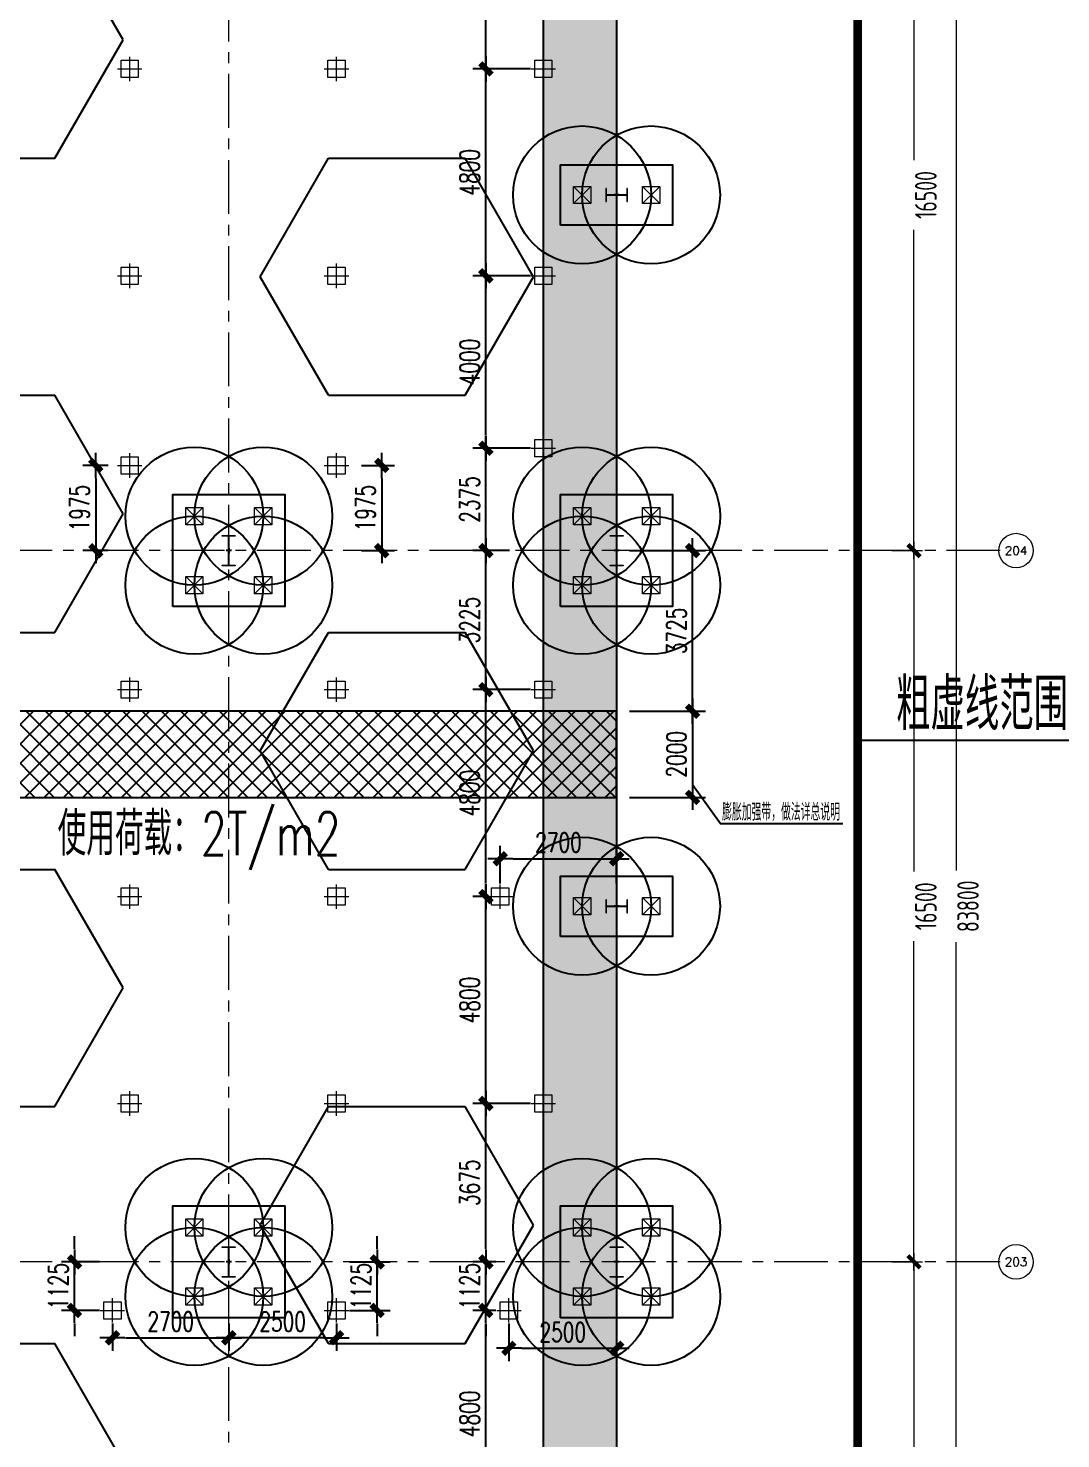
# Model space of a CAD drawing. Extents: x -1201378 to 2367219, y -619313 to 244905.
# Drawn here: x -397413 to -373451, y -35201 to -2480 of the extents above; entities that cross this region are included whole.
import ezdxf
from ezdxf.enums import TextEntityAlignment as Align

# ---------------------------------------------------------------- set-up
doc = ezdxf.new("R2010")
doc.units = 0
doc.header["$LTSCALE"] = 1000
doc.linetypes.add('CENTER', pattern=[2, 1.25, -0.25, 0.25, -0.25])
doc.linetypes.add('DASH', pattern=[0.35, 0.25, -0.1])
doc.layers.get('0').update_dxf_attribs({"linetype": 'CONTINUOUS'})
doc.layers.get('Defpoints').update_dxf_attribs({"linetype": 'CONTINUOUS'})
for name, color, linetype in [('Hatch-一般填充', 252, 'CONTINUOUS'), ('S-DIMZ', 115, 'CONTINUOUS'), ('S-DOTE1', 140, 'CENTER'), ('S-HATCH1-W', 252, 'CONTINUOUS'), ('S-HJD', 97, 'CONTINUOUS'), ('S-SGJ', 21, 'CONTINUOUS')]:
    doc.layers.add(name, color=color, linetype=linetype)
for name, color, linetype, lineweight in [('S-axis', 111, 'CONTINUOUS', 0), ('S-col', 2, 'CONTINUOUS', 0), ('S-dim', 81, 'CONTINUOUS', 0), ('S-dote', 5, 'CENTER', 0), ('S-zhuang', 1, 'CONTINUOUS', 0)]:
    doc.layers.add(name, color=color, linetype=linetype, lineweight=lineweight)
doc.styles.add('_TCH_AXIS', font='COMPLEX', dxfattribs={"bigfont": 'GBCBIG'})
doc.styles.add('SS1', font='tj-romans1.shx', dxfattribs={"width": 0.7, "bigfont": 'tj-hztxt1.shx'})
doc.styles.add('TSSD_Dimension', font='tssdeng.shx', dxfattribs={"width": 0.7, "bigfont": 'hztxt.shx'})
doc.dimstyles.new('S-150-ARCHI', dxfattribs={"dimscale": 150, "dimtxt": 3, "dimasz": 2, "dimexe": 2, "dimexo": 2, "dimgap": 1, "dimtad": 1, "dimdec": 0, "dimzin": 0, "dimdsep": 46, "dimtxsty": 'SS1', "dimblk1": 'TT', "dimblk2": 'TT', "dimsah": 1, "dimcen": 1, "dimclrd": 256, "dimclre": 256, "dimclrt": 256, "dimadec": 0, "dimazin": 0, "dimtfac": 1, "dimtdec": 0, "dimtix": 1, "dimtmove": 2, "dimatfit": 0, "dimldrblk": 'TT', "dimfxl": 2, "dimtolj": 1, "dimtzin": 0, "dimarcsym": 0})
doc.dimstyles.new('TSSD_200_200', dxfattribs={"dimtxt": 500, "dimasz": 200, "dimexe": 200, "dimexo": 500, "dimgap": 200, "dimtad": 1, "dimdec": 0, "dimzin": 0, "dimdsep": 46, "dimtxsty": 'TSSD_Dimension', "dimblk": 'ARCHTICK', "dimcen": 0, "dimdle": 200, "dimclrt": 7, "dimadec": 0, "dimazin": 0, "dimtfac": 1, "dimtdec": 0, "dimtix": 1, "dimtmove": 2, "dimatfit": 3, "dimfxl": 1, "dimtolj": 1, "dimtzin": 0, "dimarcsym": 0})

# ---------------------------------------------------------------- blocks, each defined once
blk = doc.blocks.new('_ArchTick')
at = {"color": 0, "linetype": 'ByBlock', "const_width": 0.5}
blk.add_lwpolyline([(-0.71, -0.71), (0.71, 0.71)], dxfattribs=at)
blk = doc.blocks.new('*D87')
at = {"layer": 'Defpoints', "color": 0, "transparency": 16777216}
for p in [(-77874, -198098), (-77874, -214598), (-76858, -214598)]:
    blk.add_point(p, dxfattribs=at)
at = {"layer": 'S-axis', "color": 0, "lineweight": -2, "transparency": 16777216}
for p, q in [((-76858, -197898), (-76858, -205542)), ((-77374, -198098), (-76658, -198098)), ((-76858, -214798), (-76858, -207154)), ((-77374, -214598), (-76658, -214598))]:
    blk.add_line(p, q, dxfattribs=at)
at = {"layer": 'S-axis', "color": 0, "lineweight": -2, "transparency": 16777216, "xscale": 200, "yscale": 200, "zscale": 200}
for p, rotation in [((-76858, -198098), 90), ((-76858, -214598), 270)]:
    blk.add_blockref('_ArchTick', p, dxfattribs=dict(at, rotation=rotation))
at = {"layer": 'S-axis', "color": 7, "transparency": 16777216, "insert": (-76583, -206348), "char_height": 500, "attachment_point": 5, "rotation": 90, "style": 'TSSD_Dimension'}
blk.add_mtext('\\A1;16500', dxfattribs=at)
blk = doc.blocks.new('*D88')
at = {"layer": 'Defpoints', "color": 0, "transparency": 16777216}
for p in [(-77874, -214598), (-77874, -231098), (-76858, -231098)]:
    blk.add_point(p, dxfattribs=at)
at = {"layer": 'S-axis', "color": 0, "lineweight": -2, "transparency": 16777216}
for p, q in [((-77374, -214598), (-76658, -214598)), ((-76858, -214398), (-76858, -222042)), ((-76858, -231298), (-76858, -223654)), ((-77374, -231098), (-76658, -231098))]:
    blk.add_line(p, q, dxfattribs=at)
at = {"layer": 'S-axis', "color": 0, "lineweight": -2, "transparency": 16777216, "xscale": 200, "yscale": 200, "zscale": 200}
for p, rotation in [((-76858, -214598), 90), ((-76858, -231098), 270)]:
    blk.add_blockref('_ArchTick', p, dxfattribs=dict(at, rotation=rotation))
at = {"layer": 'S-axis', "color": 7, "transparency": 16777216, "insert": (-76583, -222848), "char_height": 500, "attachment_point": 5, "rotation": 90, "style": 'TSSD_Dimension'}
blk.add_mtext('\\A1;16500', dxfattribs=at)
blk = doc.blocks.new('*D89')
at = {"layer": 'Defpoints', "color": 0, "transparency": 16777216}
for p in [(-77874, -231098), (-77874, -247598), (-76858, -247598)]:
    blk.add_point(p, dxfattribs=at)
at = {"layer": 'S-axis', "color": 0, "lineweight": -2, "transparency": 16777216}
for p, q in [((-76858, -230898), (-76858, -238542)), ((-77374, -231098), (-76658, -231098)), ((-76858, -247798), (-76858, -240154)), ((-77374, -247598), (-76658, -247598))]:
    blk.add_line(p, q, dxfattribs=at)
at = {"layer": 'S-axis', "color": 0, "lineweight": -2, "transparency": 16777216, "xscale": 200, "yscale": 200, "zscale": 200}
for p, rotation in [((-76858, -231098), 90), ((-76858, -247598), 270)]:
    blk.add_blockref('_ArchTick', p, dxfattribs=dict(at, rotation=rotation))
at = {"layer": 'S-axis', "color": 7, "transparency": 16777216, "insert": (-76583, -239348), "char_height": 500, "attachment_point": 5, "rotation": 90, "style": 'TSSD_Dimension'}
blk.add_mtext('\\A1;16500', dxfattribs=at)
blk = doc.blocks.new('*D113')
at = {"layer": 'Defpoints', "color": 0, "transparency": 16777216}
for p in [(-77774, -180948), (-77774, -264748), (-75879, -264748)]:
    blk.add_point(p, dxfattribs=at)
at = {"layer": 'S-axis', "color": 0, "lineweight": -2, "transparency": 16777216}
for p, q in [((-77274, -180948), (-75679, -180948)), ((-75879, -180748), (-75879, -222015)), ((-75879, -264948), (-75879, -223681)), ((-77274, -264748), (-75679, -264748))]:
    blk.add_line(p, q, dxfattribs=at)
at = {"layer": 'S-axis', "color": 0, "lineweight": -2, "transparency": 16777216, "xscale": 200, "yscale": 200, "zscale": 200}
for p, rotation in [((-75879, -180948), 90), ((-75879, -264748), 270)]:
    blk.add_blockref('_ArchTick', p, dxfattribs=dict(at, rotation=rotation))
at = {"layer": 'S-axis', "color": 7, "transparency": 16777216, "insert": (-75604, -222848), "char_height": 500, "attachment_point": 5, "rotation": 90, "style": 'TSSD_Dimension'}
blk.add_mtext('\\A1;83800', dxfattribs=at)
blk = doc.blocks.new('nt66')
at = {"layer": 'S-col'}
blk.add_lwpolyline([(-195790, 766820), (-195490, 766820), (-195490, 766808), (-195636, 766808), (-195636, 766132), (-195490, 766132), (-195490, 766120), (-195790, 766120), (-195790, 766132), (-195644, 766132), (-195644, 766808), (-195790, 766808)], close=True, dxfattribs=at)
blk = doc.blocks.new('33333')
for p in [(57786, -76900), (66786, -76900), (57786, -93400), (66786, -93400)]:
    blk.add_blockref('nt66', p)
blk = doc.blocks.new('地坪桩')
at = {"layer": 'S-zhuang'}
for p, q in [((174146, 162514), (174146, 163080)), ((173863, 162797), (174429, 162797))]:
    blk.add_line(p, q, dxfattribs=at)
blk.add_lwpolyline([(173946, 162597), (173946, 162997), (174346, 162997), (174346, 162597)], close=True, dxfattribs=at)
blk = doc.blocks.new('S-ZHUANG-400')
at = {"layer": 'S-zhuang'}
for p, q in [((200, -200), (-200, 200)), ((-200, -200), (200, 200))]:
    blk.add_line(p, q, dxfattribs=at)
blk.add_lwpolyline([(-200, 200), (200, 200), (200, -200), (-200, -200)], close=True, dxfattribs=at)
blk = doc.blocks.new('CT4')
at = {"layer": 'Defpoints'}
for centre in [(-100831, -168442), (-99231, -168442), (-100831, -170042), (-99231, -170042)]:
    blk.add_circle(centre, 1600, dxfattribs=at)
at = {"layer": 'S-DOTE1', "ltscale": 0.25}
for p, q in [((-99971, -169242), (-100091, -169242)), ((-100031, -169182), (-100031, -169302))]:
    blk.add_line(p, q, dxfattribs=at)
at = {"layer": 'S-HATCH1-W'}
blk.add_lwpolyline([(-101331, -170542), (-101331, -167942), (-98731, -167942), (-98731, -170542)], close=True, dxfattribs=at)
at = {"layer": 'S-zhuang', "rotation": 90.00000000000001}
for p in [(-100831, -168442), (-99231, -168442), (-100831, -170042), (-99231, -170042)]:
    blk.add_blockref('S-ZHUANG-400', p, dxfattribs=at)
blk = doc.blocks.new('CT2')
at = {"layer": 'Defpoints'}
for centre in [(-193625, -186366), (-193625, -187966)]:
    blk.add_circle(centre, 1600, dxfattribs=at)
at = {"layer": 'S-DOTE1', "ltscale": 0.25}
for p, q in [((-193625, -187226), (-193625, -187106)), ((-193565, -187166), (-193685, -187166))]:
    blk.add_line(p, q, dxfattribs=at)
at = {"layer": 'S-HATCH1-W'}
blk.add_lwpolyline([(-194325, -185866), (-192925, -185866), (-192925, -188466), (-194325, -188466)], close=True, dxfattribs=at)
at = {"layer": 'S-zhuang'}
for p in [(-193625, -186366), (-193625, -187966)]:
    blk.add_blockref('S-ZHUANG-400', p, dxfattribs=at)
blk = doc.blocks.new('2#主楼桩')
at = {"layer": 'S-zhuang', "rotation": 90}
for p in [(-1170925, 187277), (-1170925, 170777)]:
    blk.add_blockref('CT2', p, dxfattribs=at)
at = {"layer": 'S-zhuang'}
for p in [(-892727, 154644), (-883727, 154644), (-892727, 138144), (-883727, 138144)]:
    blk.add_blockref('CT4', p, dxfattribs=at)
blk = doc.blocks.new('TT')
blk.add_line((-0.97, 0), (0.97, 0))
at = {"const_width": 0.45}
blk.add_lwpolyline([(-0.44, -0.44), (0.44, 0.44)], dxfattribs=at)
blk = doc.blocks.new('*D3101')
at = {"layer": 'Defpoints', "color": 0, "transparency": 16777216}
for p in [(-386793, -32223), (-386258, -32223), (-385458, -37023)]:
    blk.add_point(p, dxfattribs=at)
at = {"layer": 'S-DIMZ', "lineweight": -2, "transparency": 16777216}
for p, q in [((-386558, -32223), (-387093, -32223)), ((-386793, -36723), (-386793, -32523)), ((-385758, -37023), (-387093, -37023))]:
    blk.add_line(p, q, dxfattribs=at)
at = {"layer": 'S-DIMZ', "lineweight": -2, "transparency": 16777216, "xscale": 300, "yscale": 300, "zscale": 300}
for p, rotation in [((-386793, -32223), 90), ((-386793, -37023), 270)]:
    blk.add_blockref('TT', p, dxfattribs=dict(at, rotation=rotation))
at = {"layer": 'S-DIMZ', "transparency": 16777216, "insert": (-387168, -34623), "char_height": 450, "attachment_point": 5, "rotation": 90, "style": 'SS1'}
blk.add_mtext('\\A1;4800', dxfattribs=at)
blk = doc.blocks.new('*D3102')
at = {"layer": 'Defpoints', "color": 0, "transparency": 16777216}
for p in [(-386793, -31098), (-386258, -31098), (-386258, -32223)]:
    blk.add_point(p, dxfattribs=at)
at = {"layer": 'S-DIMZ', "lineweight": -2, "transparency": 16777216}
for p, q in [((-386793, -30798), (-386793, -30498)), ((-386558, -31098), (-387093, -31098)), ((-386793, -32223), (-386793, -31098)), ((-386558, -32223), (-387093, -32223)), ((-386793, -32523), (-386793, -32823))]:
    blk.add_line(p, q, dxfattribs=at)
at = {"layer": 'S-DIMZ', "lineweight": -2, "transparency": 16777216, "xscale": 300, "yscale": 300, "zscale": 300}
for p, rotation in [((-386793, -31098), 270), ((-386793, -32223), 90)]:
    blk.add_blockref('TT', p, dxfattribs=dict(at, rotation=rotation))
at = {"layer": 'S-DIMZ', "transparency": 16777216, "insert": (-387168, -31661), "char_height": 450, "attachment_point": 5, "rotation": 90, "style": 'SS1'}
blk.add_mtext('\\A1;1125', dxfattribs=at)
blk = doc.blocks.new('*D3103')
at = {"layer": 'Defpoints', "color": 0, "transparency": 16777216}
for p in [(-386793, -27423), (-385458, -27423), (-386258, -31098)]:
    blk.add_point(p, dxfattribs=at)
at = {"layer": 'S-DIMZ', "lineweight": -2, "transparency": 16777216}
for p, q in [((-385758, -27423), (-387093, -27423)), ((-386793, -30798), (-386793, -27723)), ((-386558, -31098), (-387093, -31098))]:
    blk.add_line(p, q, dxfattribs=at)
at = {"layer": 'S-DIMZ', "lineweight": -2, "transparency": 16777216, "xscale": 300, "yscale": 300, "zscale": 300}
for p, rotation in [((-386793, -27423), 90), ((-386793, -31098), 270)]:
    blk.add_blockref('TT', p, dxfattribs=dict(at, rotation=rotation))
at = {"layer": 'S-DIMZ', "transparency": 16777216, "insert": (-387168, -29261), "char_height": 450, "attachment_point": 5, "rotation": 90, "style": 'SS1'}
blk.add_mtext('\\A1;3675', dxfattribs=at)
blk = doc.blocks.new('*D3104')
at = {"layer": 'Defpoints', "color": 0, "transparency": 16777216}
for p in [(-386793, -22623), (-386458, -22623), (-385458, -27423)]:
    blk.add_point(p, dxfattribs=at)
at = {"layer": 'S-DIMZ', "lineweight": -2, "transparency": 16777216}
for p, q in [((-386758, -22623), (-387093, -22623)), ((-386793, -27123), (-386793, -22923)), ((-385758, -27423), (-387093, -27423))]:
    blk.add_line(p, q, dxfattribs=at)
at = {"layer": 'S-DIMZ', "lineweight": -2, "transparency": 16777216, "xscale": 300, "yscale": 300, "zscale": 300}
for p, rotation in [((-386793, -22623), 90), ((-386793, -27423), 270)]:
    blk.add_blockref('TT', p, dxfattribs=dict(at, rotation=rotation))
at = {"layer": 'S-DIMZ', "transparency": 16777216, "insert": (-387168, -25023), "char_height": 450, "attachment_point": 5, "rotation": 90, "style": 'SS1'}
blk.add_mtext('\\A1;4800', dxfattribs=at)
blk = doc.blocks.new('*D3105')
at = {"layer": 'Defpoints', "color": 0, "transparency": 16777216}
for p in [(-386793, -17823), (-385458, -17823), (-386458, -22623)]:
    blk.add_point(p, dxfattribs=at)
at = {"layer": 'S-DIMZ', "lineweight": -2, "transparency": 16777216}
for p, q in [((-385758, -17823), (-387093, -17823)), ((-386793, -22323), (-386793, -18123)), ((-386758, -22623), (-387093, -22623))]:
    blk.add_line(p, q, dxfattribs=at)
at = {"layer": 'S-DIMZ', "lineweight": -2, "transparency": 16777216, "xscale": 300, "yscale": 300, "zscale": 300}
for p, rotation in [((-386793, -17823), 90), ((-386793, -22623), 270)]:
    blk.add_blockref('TT', p, dxfattribs=dict(at, rotation=rotation))
at = {"layer": 'S-DIMZ', "transparency": 16777216, "insert": (-387168, -20223), "char_height": 450, "attachment_point": 5, "rotation": 90, "style": 'SS1'}
blk.add_mtext('\\A1;4800', dxfattribs=at)
blk = doc.blocks.new('*D3106')
at = {"layer": 'Defpoints', "color": 0, "transparency": 16777216}
for p in [(-386793, -14598), (-385944, -14598), (-385458, -17823)]:
    blk.add_point(p, dxfattribs=at)
at = {"layer": 'S-DIMZ', "lineweight": -2, "transparency": 16777216}
for p, q in [((-386244, -14598), (-387093, -14598)), ((-386793, -17523), (-386793, -14898)), ((-385758, -17823), (-387093, -17823))]:
    blk.add_line(p, q, dxfattribs=at)
at = {"layer": 'S-DIMZ', "lineweight": -2, "transparency": 16777216, "xscale": 300, "yscale": 300, "zscale": 300}
for p, rotation in [((-386793, -14598), 90), ((-386793, -17823), 270)]:
    blk.add_blockref('TT', p, dxfattribs=dict(at, rotation=rotation))
at = {"layer": 'S-DIMZ', "transparency": 16777216, "insert": (-387168, -16211), "char_height": 450, "attachment_point": 5, "rotation": 90, "style": 'SS1'}
blk.add_mtext('\\A1;3225', dxfattribs=at)
blk = doc.blocks.new('*D3107')
at = {"layer": 'Defpoints', "color": 0, "transparency": 16777216}
for p in [(-386793, -12223), (-385458, -12223), (-385944, -14598)]:
    blk.add_point(p, dxfattribs=at)
at = {"layer": 'S-DIMZ', "lineweight": -2, "transparency": 16777216}
for p, q in [((-385758, -12223), (-387093, -12223)), ((-386793, -14298), (-386793, -12523)), ((-386244, -14598), (-387093, -14598))]:
    blk.add_line(p, q, dxfattribs=at)
at = {"layer": 'S-DIMZ', "lineweight": -2, "transparency": 16777216, "xscale": 300, "yscale": 300, "zscale": 300}
for p, rotation in [((-386793, -12223), 90), ((-386793, -14598), 270)]:
    blk.add_blockref('TT', p, dxfattribs=dict(at, rotation=rotation))
at = {"layer": 'S-DIMZ', "transparency": 16777216, "insert": (-387168, -13411), "char_height": 450, "attachment_point": 5, "rotation": 90, "style": 'SS1'}
blk.add_mtext('\\A1;2375', dxfattribs=at)
blk = doc.blocks.new('*D3108')
at = {"layer": 'Defpoints', "color": 0, "transparency": 16777216}
for p in [(-386793, -8223), (-385458, -8223), (-385458, -12223)]:
    blk.add_point(p, dxfattribs=at)
at = {"layer": 'S-DIMZ', "lineweight": -2, "transparency": 16777216}
for p, q in [((-385758, -8223), (-387093, -8223)), ((-386793, -11923), (-386793, -8523)), ((-385758, -12223), (-387093, -12223))]:
    blk.add_line(p, q, dxfattribs=at)
at = {"layer": 'S-DIMZ', "lineweight": -2, "transparency": 16777216, "xscale": 300, "yscale": 300, "zscale": 300}
for p, rotation in [((-386793, -8223), 90), ((-386793, -12223), 270)]:
    blk.add_blockref('TT', p, dxfattribs=dict(at, rotation=rotation))
at = {"layer": 'S-DIMZ', "transparency": 16777216, "insert": (-387168, -10223), "char_height": 450, "attachment_point": 5, "rotation": 90, "style": 'SS1'}
blk.add_mtext('\\A1;4000', dxfattribs=at)
blk = doc.blocks.new('*D3109')
at = {"layer": 'Defpoints', "color": 0, "transparency": 16777216}
for p in [(-386793, -3423), (-385458, -3423), (-385458, -8223)]:
    blk.add_point(p, dxfattribs=at)
at = {"layer": 'S-DIMZ', "lineweight": -2, "transparency": 16777216}
for p, q in [((-385758, -3423), (-387093, -3423)), ((-386793, -7923), (-386793, -3723)), ((-385758, -8223), (-387093, -8223))]:
    blk.add_line(p, q, dxfattribs=at)
at = {"layer": 'S-DIMZ', "lineweight": -2, "transparency": 16777216, "xscale": 300, "yscale": 300, "zscale": 300}
for p, rotation in [((-386793, -3423), 90), ((-386793, -8223), 270)]:
    blk.add_blockref('TT', p, dxfattribs=dict(at, rotation=rotation))
at = {"layer": 'S-DIMZ', "transparency": 16777216, "insert": (-387168, -5823), "char_height": 450, "attachment_point": 5, "rotation": 90, "style": 'SS1'}
blk.add_mtext('\\A1;4800', dxfattribs=at)
blk = doc.blocks.new('*D3110')
at = {"layer": 'Defpoints', "color": 0, "transparency": 16777216}
for p in [(-386793, 1377), (-386258, 1377), (-385458, -3423)]:
    blk.add_point(p, dxfattribs=at)
at = {"layer": 'S-DIMZ', "lineweight": -2, "transparency": 16777216}
for p, q in [((-386558, 1377), (-387093, 1377)), ((-386793, -3123), (-386793, 1077)), ((-385758, -3423), (-387093, -3423))]:
    blk.add_line(p, q, dxfattribs=at)
at = {"layer": 'S-DIMZ', "lineweight": -2, "transparency": 16777216, "xscale": 300, "yscale": 300, "zscale": 300}
for p, rotation in [((-386793, 1377), 90), ((-386793, -3423), 270)]:
    blk.add_blockref('TT', p, dxfattribs=dict(at, rotation=rotation))
at = {"layer": 'S-DIMZ', "transparency": 16777216, "insert": (-387168, -1023), "char_height": 450, "attachment_point": 5, "rotation": 90, "style": 'SS1'}
blk.add_mtext('\\A1;4800', dxfattribs=at)
blk = doc.blocks.new('*D3118')
at = {"layer": 'Defpoints', "color": 0, "transparency": 16777216}
for p in [(-386258, -32223), (-383758, -32223), (-383758, -33102)]:
    blk.add_point(p, dxfattribs=at)
at = {"layer": 'S-DIMZ', "lineweight": -2, "transparency": 16777216}
for p, q in [((-386258, -32523), (-386258, -33402)), ((-383758, -32523), (-383758, -33402)), ((-385958, -33102), (-384058, -33102))]:
    blk.add_line(p, q, dxfattribs=at)
at = {"layer": 'S-DIMZ', "lineweight": -2, "transparency": 16777216, "xscale": 300, "yscale": 300, "zscale": 300, "rotation": 180}
blk.add_blockref('TT', (-386258, -33102), dxfattribs=at)
at = {"layer": 'S-DIMZ', "lineweight": -2, "transparency": 16777216, "xscale": 300, "yscale": 300, "zscale": 300}
blk.add_blockref('TT', (-383758, -33102), dxfattribs=at)
at = {"layer": 'S-DIMZ', "transparency": 16777216, "insert": (-385008, -32727), "char_height": 450, "attachment_point": 5, "style": 'SS1'}
blk.add_mtext('\\A1;2500', dxfattribs=at)
blk = doc.blocks.new('*D3119')
at = {"layer": 'Defpoints', "color": 0, "transparency": 16777216}
for p in [(-383758, -21744), (-386458, -22623), (-383758, -22623)]:
    blk.add_point(p, dxfattribs=at)
at = {"layer": 'S-DIMZ', "lineweight": -2, "transparency": 16777216}
for p, q in [((-386458, -22323), (-386458, -21444)), ((-383758, -22323), (-383758, -21444)), ((-386158, -21744), (-384058, -21744))]:
    blk.add_line(p, q, dxfattribs=at)
at = {"layer": 'S-DIMZ', "lineweight": -2, "transparency": 16777216, "xscale": 300, "yscale": 300, "zscale": 300, "rotation": 180}
blk.add_blockref('TT', (-386458, -21744), dxfattribs=at)
at = {"layer": 'S-DIMZ', "lineweight": -2, "transparency": 16777216, "xscale": 300, "yscale": 300, "zscale": 300}
blk.add_blockref('TT', (-383758, -21744), dxfattribs=at)
at = {"layer": 'S-DIMZ', "transparency": 16777216, "insert": (-385108, -21369), "char_height": 450, "attachment_point": 5, "style": 'SS1'}
blk.add_mtext('\\A1;2700', dxfattribs=at)
blk = doc.blocks.new('*D3123')
at = {"layer": 'Defpoints', "color": 0, "transparency": 16777216}
for p in [(-395458, -32223), (-392758, -32223), (-392758, -32858)]:
    blk.add_point(p, dxfattribs=at)
at = {"layer": 'S-DIMZ', "lineweight": -2, "transparency": 16777216}
for p, q in [((-395458, -32523), (-395458, -33158)), ((-392758, -32523), (-392758, -33158)), ((-395158, -32858), (-393058, -32858))]:
    blk.add_line(p, q, dxfattribs=at)
at = {"layer": 'S-DIMZ', "lineweight": -2, "transparency": 16777216, "xscale": 300, "yscale": 300, "zscale": 300, "rotation": 180}
blk.add_blockref('TT', (-395458, -32858), dxfattribs=at)
at = {"layer": 'S-DIMZ', "lineweight": -2, "transparency": 16777216, "xscale": 300, "yscale": 300, "zscale": 300}
blk.add_blockref('TT', (-392758, -32858), dxfattribs=at)
at = {"layer": 'S-DIMZ', "transparency": 16777216, "insert": (-394108, -32483), "char_height": 450, "attachment_point": 5, "style": 'SS1'}
blk.add_mtext('\\A1;2700', dxfattribs=at)
blk = doc.blocks.new('*D3137')
at = {"layer": 'Defpoints', "color": 0, "transparency": 16777216}
for p in [(-389976, -12623), (-389976, -14598), (-389210, -14598)]:
    blk.add_point(p, dxfattribs=at)
at = {"layer": 'S-DIMZ', "lineweight": -2, "transparency": 16777216}
for p, q in [((-389676, -12623), (-388910, -12623)), ((-389210, -12923), (-389210, -14298)), ((-389676, -14598), (-388910, -14598))]:
    blk.add_line(p, q, dxfattribs=at)
at = {"layer": 'S-DIMZ', "lineweight": -2, "transparency": 16777216, "xscale": 300, "yscale": 300, "zscale": 300}
for p, rotation in [((-389210, -12623), 90), ((-389210, -14598), 270)]:
    blk.add_blockref('TT', p, dxfattribs=dict(at, rotation=rotation))
at = {"layer": 'S-DIMZ', "transparency": 16777216, "insert": (-389585, -13611), "char_height": 450, "attachment_point": 5, "rotation": 90, "style": 'SS1'}
blk.add_mtext('\\A1;1975', dxfattribs=at)
blk = doc.blocks.new('*D3138')
at = {"layer": 'Defpoints', "color": 0, "transparency": 16777216}
for p in [(-395258, -12623), (-395845, -14598), (-395258, -14598)]:
    blk.add_point(p, dxfattribs=at)
at = {"layer": 'S-DIMZ', "lineweight": -2, "transparency": 16777216}
for p, q in [((-395558, -12623), (-396145, -12623)), ((-395845, -12923), (-395845, -14298)), ((-395558, -14598), (-396145, -14598))]:
    blk.add_line(p, q, dxfattribs=at)
at = {"layer": 'S-DIMZ', "lineweight": -2, "transparency": 16777216, "xscale": 300, "yscale": 300, "zscale": 300}
for p, rotation in [((-395845, -12623), 90), ((-395845, -14598), 270)]:
    blk.add_blockref('TT', p, dxfattribs=dict(at, rotation=rotation))
at = {"layer": 'S-DIMZ', "transparency": 16777216, "insert": (-396220, -13611), "char_height": 450, "attachment_point": 5, "rotation": 90, "style": 'SS1'}
blk.add_mtext('\\A1;1975', dxfattribs=at)
blk = doc.blocks.new('*D3232')
at = {"layer": 'Defpoints', "color": 0, "transparency": 16777216}
for p in [(-396339, -31098), (-395458, -31098), (-395458, -32223)]:
    blk.add_point(p, dxfattribs=at)
at = {"layer": 'S-DIMZ', "lineweight": -2, "transparency": 16777216}
for p, q in [((-396339, -30798), (-396339, -30498)), ((-395758, -31098), (-396639, -31098)), ((-396339, -32223), (-396339, -31098)), ((-395758, -32223), (-396639, -32223)), ((-396339, -32523), (-396339, -32823))]:
    blk.add_line(p, q, dxfattribs=at)
at = {"layer": 'S-DIMZ', "lineweight": -2, "transparency": 16777216, "xscale": 300, "yscale": 300, "zscale": 300}
for p, rotation in [((-396339, -31098), 270), ((-396339, -32223), 90)]:
    blk.add_blockref('TT', p, dxfattribs=dict(at, rotation=rotation))
at = {"layer": 'S-DIMZ', "transparency": 16777216, "insert": (-396714, -31661), "char_height": 450, "attachment_point": 5, "rotation": 90, "style": 'SS1'}
blk.add_mtext('\\A1;1125', dxfattribs=at)
blk = doc.blocks.new('*D3233')
at = {"layer": 'Defpoints', "color": 0, "transparency": 16777216}
for p in [(-392758, -32223), (-390258, -32223), (-392758, -32858)]:
    blk.add_point(p, dxfattribs=at)
at = {"layer": 'S-DIMZ', "lineweight": -2, "transparency": 16777216}
for p, q in [((-392758, -32523), (-392758, -33158)), ((-390258, -32523), (-390258, -33158)), ((-390558, -32858), (-392458, -32858))]:
    blk.add_line(p, q, dxfattribs=at)
at = {"layer": 'S-DIMZ', "lineweight": -2, "transparency": 16777216, "xscale": 300, "yscale": 300, "zscale": 300, "rotation": 180}
blk.add_blockref('TT', (-392758, -32858), dxfattribs=at)
at = {"layer": 'S-DIMZ', "lineweight": -2, "transparency": 16777216, "xscale": 300, "yscale": 300, "zscale": 300}
blk.add_blockref('TT', (-390258, -32858), dxfattribs=at)
at = {"layer": 'S-DIMZ', "transparency": 16777216, "insert": (-391508, -32483), "char_height": 450, "attachment_point": 5, "style": 'SS1'}
blk.add_mtext('\\A1;2500', dxfattribs=at)
blk = doc.blocks.new('*D3234')
at = {"layer": 'Defpoints', "color": 0, "transparency": 16777216}
for p in [(-390258, -31098), (-389315, -31098), (-390258, -32223)]:
    blk.add_point(p, dxfattribs=at)
at = {"layer": 'S-DIMZ', "lineweight": -2, "transparency": 16777216}
for p, q in [((-389315, -30798), (-389315, -30498)), ((-389958, -31098), (-389015, -31098)), ((-389315, -32223), (-389315, -31098)), ((-389958, -32223), (-389015, -32223)), ((-389315, -32523), (-389315, -32823))]:
    blk.add_line(p, q, dxfattribs=at)
at = {"layer": 'S-DIMZ', "lineweight": -2, "transparency": 16777216, "xscale": 300, "yscale": 300, "zscale": 300}
for p, rotation in [((-389315, -31098), 270), ((-389315, -32223), 90)]:
    blk.add_blockref('TT', p, dxfattribs=dict(at, rotation=rotation))
at = {"layer": 'S-DIMZ', "transparency": 16777216, "insert": (-389690, -31661), "char_height": 450, "attachment_point": 5, "rotation": 90, "style": 'SS1'}
blk.add_mtext('\\A1;1125', dxfattribs=at)
blk = doc.blocks.new('*D6264')
at = {"layer": 'Defpoints', "color": 0, "transparency": 16777216}
for p in [(-383758, -14598), (-381996, -14598), (-383758, -18323)]:
    blk.add_point(p, dxfattribs=at)
at = {"layer": 'S-HJD', "lineweight": -2, "transparency": 16777216}
for p, q in [((-383458, -14598), (-381696, -14598)), ((-381996, -18023), (-381996, -14898)), ((-383458, -18323), (-381696, -18323))]:
    blk.add_line(p, q, dxfattribs=at)
at = {"layer": 'S-HJD', "lineweight": -2, "transparency": 16777216, "xscale": 300, "yscale": 300, "zscale": 300}
for p, rotation in [((-381996, -14598), 90), ((-381996, -18323), 270)]:
    blk.add_blockref('TT', p, dxfattribs=dict(at, rotation=rotation))
at = {"layer": 'S-HJD', "transparency": 16777216, "insert": (-382371, -16461), "char_height": 450, "attachment_point": 5, "rotation": 90, "style": 'SS1'}
blk.add_mtext('\\A1;3725', dxfattribs=at)
blk = doc.blocks.new('*D6265')
at = {"layer": 'Defpoints', "color": 0, "transparency": 16777216}
for p in [(-383758, -18323), (-383758, -20323), (-381996, -20323)]:
    blk.add_point(p, dxfattribs=at)
at = {"layer": 'S-HJD', "lineweight": -2, "transparency": 16777216}
for p, q in [((-383458, -18323), (-381696, -18323)), ((-381996, -18623), (-381996, -20023)), ((-383458, -20323), (-381696, -20323))]:
    blk.add_line(p, q, dxfattribs=at)
at = {"layer": 'S-HJD', "lineweight": -2, "transparency": 16777216, "xscale": 300, "yscale": 300, "zscale": 300}
for p, rotation in [((-381996, -18323), 90), ((-381996, -20323), 270)]:
    blk.add_blockref('TT', p, dxfattribs=dict(at, rotation=rotation))
at = {"layer": 'S-HJD', "transparency": 16777216, "insert": (-382371, -19323), "char_height": 450, "attachment_point": 5, "rotation": 90, "style": 'SS1'}
blk.add_mtext('\\A1;2000', dxfattribs=at)
blk = doc.blocks.new('2#轴网')
at = {"layer": 'S-axis'}
for centre in [(-74489.2, -214597), (-74489.2, -231097)]:
    blk.add_circle(centre, 400, dxfattribs=at)
at = {"layer": 'S-dote'}
for p, q in [((-92758.5, -270787), (-92758.5, -175298.2)), ((-83758.5, -270787), (-83758.5, -175298.2)), ((-74854.3, -214598.2), (-251154.3, -214598.2)), ((-74854.3, -231098.2), (-251154.3, -231098.2))]:
    blk.add_line(p, q, dxfattribs=at)
at = {"layer": 'S-axis', "style": '_TCH_AXIS'}
for s, height, p, p2 in [('204', 196.63, (-74751.4, -214695.4), (-74227, -214695.4)), ('203', 202.97, (-74750.1, -231198.5), (-74228.2, -231198.5))]:
    blk.add_text(s, height=height, dxfattribs=at).set_placement(p, p2, align=Align.FIT)
at = {"layer": 'S-axis'}
for base, p1, p2, picture, middle in [((-75878.8, -264748.2), (-77774.3, -180948.2), (-77774.3, -264748.2), '*D113', (-75603.8, -222848.2)), ((-76858.5, -214598.2), (-77874.3, -198098.2), (-77874.3, -214598.2), '*D87', (-76583.5, -206348.2)), ((-76858.5, -231098.2), (-77874.3, -214598.2), (-77874.3, -231098.2), '*D88', (-76583.5, -222848.2)), ((-76858.5, -247598.2), (-77874.3, -231098.2), (-77874.3, -247598.2), '*D89', (-76583.5, -239348.2))]:
    dim = blk.add_linear_dim(base=base, p1=p1, p2=p2, angle=270, dimstyle='TSSD_200_200', dxfattribs=at)
    dim.commit()
    dim.dimension.update_dxf_attribs({"geometry": picture, "text_midpoint": middle, "dimtype": 161})

msp = doc.modelspace()

# ---------------------------------------------------------------- hatches: boundary and pattern name
at = {"layer": 'Hatch-一般填充'}
h = msp.add_hatch(dxfattribs=at)
h.set_pattern_fill('HEX', color=256, scale=1000)
h.set_pattern_definition([(0, (-600000, 0), (0, 5499.26), [3175, -6350]), (120, (-600000, 0), (-4762.5, -2749.63), [3175, -6350]), (60, (-596825, 0), (-4762.5, 2749.63), [3175, -6350])])
h.paths.add_polyline_path([(-410758.5, 18401.8), (-410758.5, -64098.2), (-383758.5, -64098.2), (-383758.5, 18401.8)])
at = {"layer": 'S-HJD'}
h = msp.add_hatch(dxfattribs=at)
h.set_pattern_fill('ANSI37', color=256, scale=100, angle=-180)
h.paths.add_polyline_path([(-511758.5, -18323.2), (-511758.5, -19923.2), (-531127, -19923.2), (-531772.4, -21923.2), (-509758.5, -21923.2), (-509758.5, -20323.2), (-383758.5, -20323.2), (-383758.5, -18323.2)])
at = {"layer": 'S-SGJ'}
h = msp.add_hatch(dxfattribs=at)
h.set_pattern_fill('ANSI36', color=251, scale=50)
h.paths.add_polyline_path([(-509758.5, -64098.2), (-540058.5, -64098.2), (-540058.5, -47598.2), (-521421, 10151.8), (-518758.5, 10151.8), (-518758.5, 18401.8), (-383758.5, 18401.8), (-383758.5, -64098.2), (-385458.5, -64098.2), (-385458.5, 15651.8), (-410758.5, 15651.8), (-491458.5, 15651.8), (-499858.5, 15901.8), (-509758.5, 16251.8), (-509758.5, 17478.1), (-517158.5, 17478.1), (-517158.5, 15176.8), (-516958.5, 10376.8), (-521558.5, 5576.8), (-521858.5, 776.8), (-524958.5, -4023.2), (-526758.5, -8823.2), (-526758.5, -12123.2), (-529758.5, -18423.2), (-529958.5, -23246.8), (-531558.5, -28023.2), (-534958.5, -33423.2), (-538558.5, -44423.2), (-539358.5, -47598.2), (-539358.5, -63623.2), (-509758.5, -63623.2), (-509758.5, -63623.2)])

# ---------------------------------------------------------------- linework, layer by layer
at = {"layer": 'S-col'}
for points in [[(-383508.5, -6498.2), (-383508.5, -6198.2), (-383520.5, -6198.2), (-383520.5, -6344.2), (-383996.5, -6344.2), (-383996.5, -6198.2), (-384008.5, -6198.2), (-384008.5, -6498.2), (-383996.5, -6498.2), (-383996.5, -6352.2), (-383520.5, -6352.2), (-383520.5, -6498.2)], [(-383508.5, -22998.2), (-383508.5, -22698.2), (-383520.5, -22698.2), (-383520.5, -22844.2), (-383996.5, -22844.2), (-383996.5, -22698.2), (-384008.5, -22698.2), (-384008.5, -22998.2), (-383996.5, -22998.2), (-383996.5, -22852.2), (-383520.5, -22852.2), (-383520.5, -22998.2)]]:
    msp.add_lwpolyline(points, close=True, dxfattribs=at)
at = {"layer": 'S-dim'}
msp.add_lwpolyline([(-410758.5, 18401.8), (-410758.5, -64098.2), (-383758.5, -64098.2), (-383758.5, 18401.8), (-410758.5, 18401.8)], dxfattribs=at)
at = {"layer": 'S-HJD'}
for points in [[(-511758.5, -18323.2), (-511758.5, -19923.2), (-531127, -19923.2), (-531772.4, -21923.2), (-509758.5, -21923.2), (-509758.5, -20323.2), (-383758.5, -20323.2), (-383758.5, -18323.2), (-511758.5, -18323.2)], [(-378506.4, -20937.5), (-381349.9, -20937.5), (-381996.4, -20032.6)]]:
    msp.add_lwpolyline(points, dxfattribs=at)
at = {"layer": 'S-SGJ'}
msp.add_line((-378163.8, -18993), (-366659.4, -18993), dxfattribs=at)
at = {"layer": 'S-SGJ', "linetype": 'DASH', "ltscale": 10, "const_width": 200}
msp.add_lwpolyline([(-455758.5, 20249.3), (-455758.5, -21751), (-428758.5, -21751), (-428758.5, -40102.3), (-392758.5, -40102.3), (-392762.5, -64221), (-378163.8, -64221), (-378163.8, 22125.8), (-455758.5, 20249.3)], dxfattribs=at)
at = {"layer": 'S-SGJ'}
msp.add_lwpolyline([(-518758.5, 18401.8), (-383758.5, 18401.8), (-383758.5, -64098.2), (-385458.5, -64098.2), (-385458.5, 15651.8), (-410758.5, 15651.8), (-491458.5, 15651.8)], dxfattribs=at)

# ---------------------------------------------------------------- block references
at = {"layer": 'S-axis'}
msp.add_blockref('2#轴网', (-300000, 200000), dxfattribs=at)
at = {"layer": 'S-col'}
for name, p in [('2#主楼桩', (600000, 0)), ('33333', (-254904.3, -704168.2))]:
    msp.add_blockref(name, p, dxfattribs=at)
at = {"layer": 'S-zhuang'}
for p in [(-569204.4, -166220.2), (-564404.4, -166220.2), (-559604.4, -166220.2), (-569204.4, -171020.2), (-564404.4, -171020.2), (-559604.4, -171020.2), (-559604.4, -175020.2), (-569204.4, -175420.2), (-564404.4, -175420.2), (-569204.4, -180620.2), (-564404.4, -180620.2), (-559604.4, -180620.2), (-569204.4, -185420.2), (-564404.4, -185420.2), (-560604.4, -185420.2), (-569204.4, -190220.2), (-564404.4, -190220.2), (-559604.4, -190220.2), (-569604.4, -195020.2), (-564404.4, -195020.2), (-560404.4, -195020.2)]:
    msp.add_blockref('地坪桩', p, dxfattribs=at)

# ---------------------------------------------------------------- texts
at = {"layer": 'S-dim', "style": 'SS1', "width": 0.7}
msp.add_text('使用荷载：2T/m2', height=1000, dxfattribs=at).set_placement((-390165.9, -21666.3), align=Align.RIGHT)
at = {"layer": 'S-HJD', "style": 'SS1', "width": 0.6}
msp.add_text('膨胀加强带，做法详总说明', height=400, dxfattribs=at).set_placement((-379943.2, -20862.7), align=Align.CENTER)
at = {"layer": 'S-SGJ', "style": 'SS1', "width": 0.7}
msp.add_text('粗虚线范围内地坪桩长40m', height=1200, dxfattribs=at).set_placement((-372022.6, -18762.8), align=Align.CENTER)

# ---------------------------------------------------------------- dimensions: what is measured, and where the dimension line sits
at = {"layer": 'S-DIMZ'}
for base, p1, p2, picture, middle in [((-386793.3, 1376.8), (-385458.5, -3423.2), (-386258.5, 1376.8), '*D3110', (-387168.3, -1023.2)), ((-386793.3, -3423.2), (-385458.5, -8223.2), (-385458.5, -3423.2), '*D3109', (-387168.3, -5823.2)), ((-386793.3, -8223.2), (-385458.5, -12223.2), (-385458.5, -8223.2), '*D3108', (-387168.3, -10223.2)), ((-386793.3, -12223.2), (-385944.1, -14598.2), (-385458.5, -12223.2), '*D3107', (-387168.3, -13410.7)), ((-395844.9, -14598.2), (-395258.5, -12623.2), (-395258.5, -14598.2), '*D3138', (-396219.9, -13610.7)), ((-389210.2, -14598.2), (-389975.6, -12623.2), (-389975.6, -14598.2), '*D3137', (-389585.2, -13610.7)), ((-386793.3, -14598.2), (-385458.5, -17823.2), (-385944.1, -14598.2), '*D3106', (-387168.3, -16210.7)), ((-386793.3, -17823.2), (-386458.5, -22623.2), (-385458.5, -17823.2), '*D3105', (-387168.3, -20223.2)), ((-386793.3, -22623.2), (-385458.5, -27423.2), (-386458.5, -22623.2), '*D3104', (-387168.3, -25023.2)), ((-386793.3, -27423.2), (-386258.5, -31098.2), (-385458.5, -27423.2), '*D3103', (-387168.3, -29260.7)), ((-396338.6, -31098.2), (-395458.5, -32223.2), (-395458.5, -31098.2), '*D3232', (-396713.6, -31660.7)), ((-389315.3, -31098.2), (-390258.5, -32223.2), (-390258.5, -31098.2), '*D3234', (-389690.3, -31660.7)), ((-386793.3, -31098.2), (-386258.5, -32223.2), (-386258.5, -31098.2), '*D3102', (-387168.3, -31660.7)), ((-386793.3, -32223.2), (-385458.5, -37023.2), (-386258.5, -32223.2), '*D3101', (-387168.3, -34623.2))]:
    dim = msp.add_linear_dim(base=base, p1=p1, p2=p2, angle=90, dimstyle='S-150-ARCHI', dxfattribs=at)
    dim.commit()
    dim.dimension.update_dxf_attribs({"geometry": picture, "text_midpoint": middle})
for base, p1, p2, picture, middle in [((-383758.5, -21744), (-386458.5, -22623.2), (-383758.5, -22623.2), '*D3119', (-385108.5, -21369)), ((-392758.5, -32858.4), (-395458.5, -32223.2), (-392758.5, -32223.2), '*D3123', (-394108.5, -32483.4)), ((-392758.5, -32858.4), (-390258.5, -32223.2), (-392758.5, -32223.2), '*D3233', (-391508.5, -32483.4)), ((-383758.5, -33102.2), (-386258.5, -32223.2), (-383758.5, -32223.2), '*D3118', (-385008.5, -32727.2))]:
    dim = msp.add_linear_dim(base=base, p1=p1, p2=p2, dimstyle='S-150-ARCHI', dxfattribs=at)
    dim.commit()
    dim.dimension.update_dxf_attribs({"geometry": picture, "text_midpoint": middle})
at = {"layer": 'S-HJD'}
for base, p2, picture, middle in [((-381996.4, -14598.2), (-383758.5, -14598.2), '*D6264', (-382371.4, -16460.7)), ((-381996.4, -20323.2), (-383758.5, -20323.2), '*D6265', (-382371.4, -19323.2))]:
    dim = msp.add_linear_dim(base=base, p1=(-383758.5, -18323.2), p2=p2, angle=270, dimstyle='S-150-ARCHI', dxfattribs=at)
    dim.commit()
    dim.dimension.update_dxf_attribs({"geometry": picture, "text_midpoint": middle})

doc.saveas('drawing.dxf')
